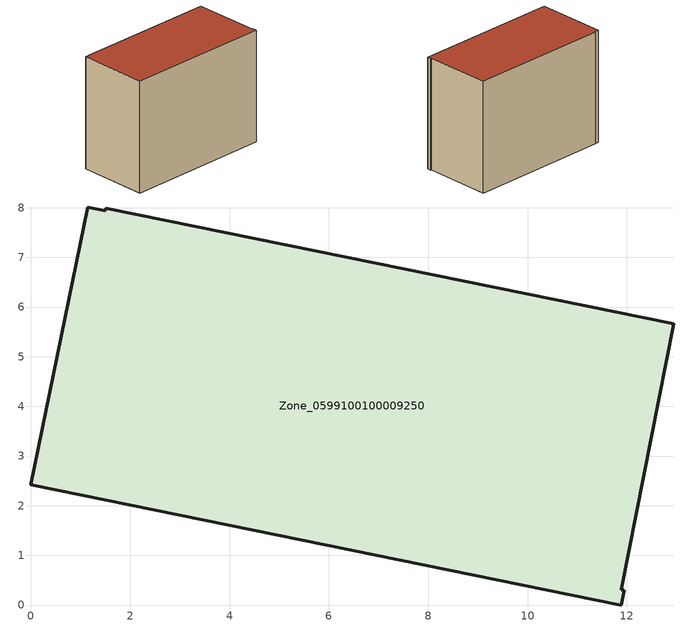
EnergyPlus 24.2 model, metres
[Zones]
Zone_0599100100009250
 floor ground (C_G): 1.14,8.01 1.5,7.94 1.51,7.99 12.94,5.66 11.89,0.31 11.95,0.3 11.88,0 0,2.42 z0
 wall outside (C_F): 11.88,0 11.95,0.3 11.89,0.31 12.94,5.66 1.51,7.99 1.5,7.94 1.14,8.01 0,2.42 11.88,0 z0:9.27
 roof outside (C_R): 11.89,0.31 12.94,5.66 1.51,7.99 1.5,7.94 1.14,8.01 0,2.42 11.88,0 11.95,0.3 z9.27
[BUILDING]
Pand.0599100100009250: North Axis=0; Terrain=City; Loads Convergence Tolerance Value=0.04; Temperature Convergence Tolerance Value=0.4; Solar Distribution=FullExterior; Maximum Number of Warmup Days=25; Minimum Number of Warmup Days=1
[Site:Location]
Rotterdam.The.Hague.AP_ZH_NLD Design_Conditions: Latitude=51.96; Longitude=4.45; Time Zone=1; Elevation=-4.5
[SITE:GROUNDTEMPERATURE:BUILDINGSURFACE]
18, 18, 18, 18, 18, 18, 18, 18, 18, 18, 18, 18
[MATERIAL] Thermal Absorptance=0.9; Solar Absorptance=0.7; Visible Absorptance=0.7
Name | Roughness | Thickness | Conductivity | Density | Specific Heat
G.TC.2015-2018 | MediumSmooth | 0.15 | 0.0428571 | 540 | 1210
F.TC.2015-2018 | Rough | 0.3 | 0.0666667 | 1920 | 840
R.TC.2015-2018 | MediumRough | 0.2 | 0.0333333 | 1500 | 1000
[CONSTRUCTION]
C_G: G.TC.2015-2018
C_F: F.TC.2015-2018
C_R: R.TC.2015-2018
[ZONE]
Zone_0599100100009250: Type=1; Multiplier=1; Ceiling Height=Autocalculate; Volume=Autocalculate; Floor Area=autocalculate; Part of Total Floor Area=Yes
[ZONEINFILTRATION:DESIGNFLOWRATE]
Infil_Zone_0599100100009250: Zone or ZoneList or Space or SpaceList=Zone_0599100100009250; Schedule=AlwaysOn; Design Flow Rate Calculation Method=Flow/Area; Flow Rate per Floor Area=0.0015; Constant Term Coefficient=1; Temperature Term Coefficient=0; Velocity Term Coefficient=0; Velocity Squared Term Coefficient=0
[HVACTEMPLATE:ZONE:IDEALLOADSAIRSYSTEM]
Zone_0599100100009250: Maximum Heating Supply Air Temperature=50; Minimum Cooling Supply Air Temperature=13; Maximum Heating Supply Air Humidity Ratio=0.0156; Minimum Cooling Supply Air Humidity Ratio=0.0077; Heating Limit=NoLimit; Cooling Limit=NoLimit; Dehumidification Control Type=ConstantSensibleHeatRatio; Cooling Sensible Heat Ratio=0.7; Dehumidification Setpoint=60; Humidification Control Type=None; Humidification Setpoint=30; Outdoor Air Method=None; Outdoor Air Flow Rate per Person=0.00944; Outdoor Air Flow Rate per Zone Floor Area=0; Outdoor Air Flow Rate per Zone=0; Demand Controlled Ventilation Type=None; Outdoor Air Economizer Type=NoEconomizer; Heat Recovery Type=None; Sensible Heat Recovery Effectiveness=0.7; Latent Heat Recovery Effectiveness=0.65
[ZONECONTROL:THERMOSTAT]
ThermostatControl_Zone_0599100100009250: Zone or ZoneList=Zone_0599100100009250; Control Type Schedule=DualSetpointControlType; Control 1=Thermostat_Zone_0599100100009250; Temperature Difference Between Cutout And Setpoint=0
[THERMOSTATSETPOINT:DUALSETPOINT]
Thermostat_Zone_0599100100009250: Heating Setpoint Temperature Schedule=HeatingSetpoint_Zone_0599100100009250; Cooling Setpoint Temperature Schedule=CoolingSetpoint_Zone_0599100100009250
[SCHEDULE:COMPACT]
HeatingSetpoint_Zone_0599100100009250: Through: 12/31, For: AllDays, Until: 24:00, 21
CoolingSetpoint_Zone_0599100100009250: Through: 12/31, For: AllDays, Until: 24:00, 24
DualSetpointControlType: Through: 12/31, For: AllDays, Until: 24:00, 4
AlwaysOn: Through: 12/31, For: AllDays, Until: 24:00, 1
